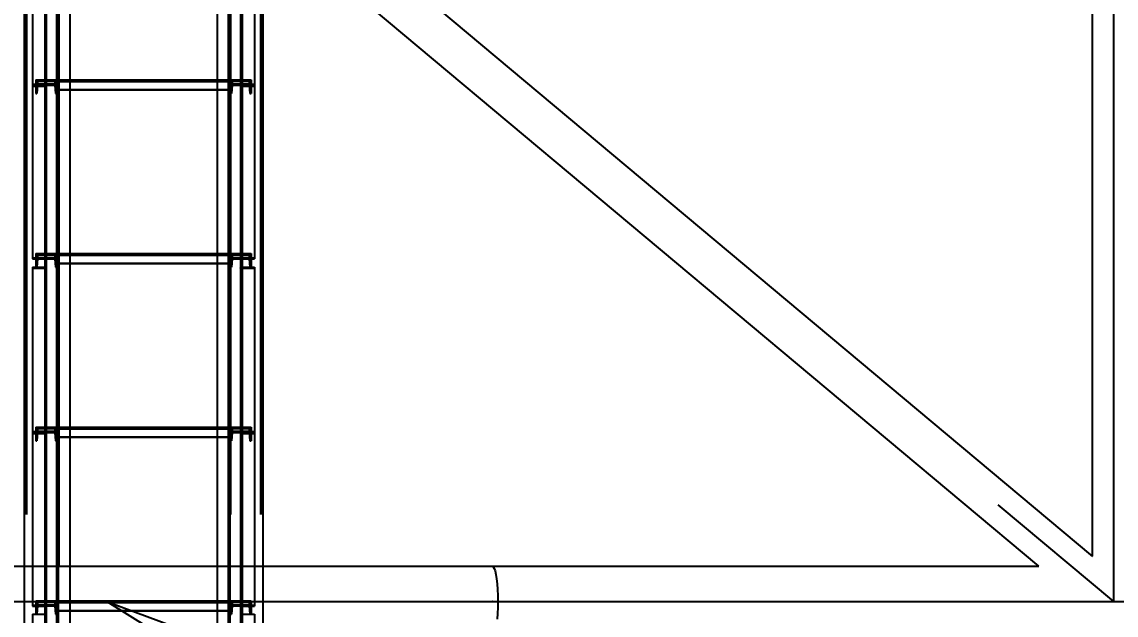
# Model space of a CAD drawing. Header units: millimetres. Extents: x 150209.93 to 150215.05, y 136675.65 to 136679.93.
# Drawn here: x 150213.8375 to 150213.9635, y 136677.4832 to 136677.5516 of the extents above; entities that cross this region are included whole.
import ezdxf

# ---------------------------------------------------------------- set-up
doc = ezdxf.new("R2010")
doc.units = ezdxf.units.MM
doc.header["$LTSCALE"] = 0.25
for name, pattern in [('CENTER', [50.8, 31.75, -6.35, 6.35, -6.35]), ('XKITLINE00', [0]), ('XKITLINE02', [4, 2, -2]), ('XKITLINE03', [6, 3, -1, 1, -1])]:
    doc.linetypes.add(name, pattern=pattern)
doc.styles.add('ROMANS', font='romans.shx')
doc.dimstyles.new('MD300', dxfattribs={"dimtxt": 2.5, "dimasz": 2.5, "dimexe": 1, "dimexo": 1, "dimgap": 0.5, "dimtad": 1, "dimdec": 1, "dimlfac": 50, "dimrnd": 0.5, "dimdsep": 46, "dimtxsty": 'ROMANS', "dimcen": 1, "dimclrd": 146, "dimclre": 146, "dimclrt": 30, "dimadec": 1, "dimazin": 2, "dimtfac": 1, "dimtdec": 1, "dimtmove": 0, "dimatfit": 1, "dimfxl": 1, "dimtolj": 1, "dimtzin": 0, "dimlwd": -1, "dimlwe": -1, "dimarcsym": 0})

# ---------------------------------------------------------------- blocks, each defined once
blk = doc.blocks.new('çatıı')
at = {"color": 1, "linetype": 'XKITLINE03'}
for p, q in [((24559, 9172.74), (24559, 10826.21)), ((24670.99, 9172.74), (24670.99, 10826.21)), ((24565, 10820.27), (24565, 9180.27)), ((24665, 9180.27), (24665, 10820.27)), ((24559, 9567.64), (24559, 9662.27)), ((24670.98, 9662.27), (24670.98, 9567.64)), ((24559, 9468.12), (24559, 9567.64)), ((24565, 9568.36), (24565, 9570.63)), ((24664.97, 9570.39), (24565, 9570.39)), ((24664.97, 9570.63), (24664.97, 9568.36)), ((24670.98, 9567.64), (24670.98, 9468.12)), ((24565, 9468.38), (24565, 9470.65)), ((24664.97, 9470.41), (24565, 9470.41)), ((24664.97, 9470.65), (24664.97, 9468.38)), ((24559, 9367.68), (24559, 9462.31)), ((24670.98, 9462.31), (24670.98, 9367.68)), ((24565, 9368.4), (24565, 9370.67)), ((24664.97, 9370.67), (24664.97, 9368.4)), ((24559, 9268.16), (24559, 9367.68)), ((24664.97, 9370.43), (24565, 9370.43)), ((24670.98, 9367.68), (24670.98, 9268.16)), ((24565, 9268.42), (24565, 9270.69)), ((24664.97, 9270.45), (24565, 9270.45)), ((24664.97, 9270.69), (24664.97, 9268.42))]:
    blk.add_line(p, q, dxfattribs=at)
at = {"color": 116, "linetype": 'XKITLINE02', "true_color": 0x136734}
for p, q in [((24547.15, 10820.27), (24547.15, 9176.54)), ((24547.68, 10820.27), (24547.68, 9176.28)), ((24564.91, 10820.27), (24564.92, 9176.28)), ((24565.45, 10820.27), (24565.45, 9176.54)), ((24566.3, 10820.27), (24566.3, 9240.34)), ((24572.5, 10819.89), (24572.5, 9180.26)), ((24664.15, 10820.25), (24664.15, 9179.9)), ((24664.54, 10820.27), (24664.54, 9176.54)), ((24665, 10820.27), (24665, 9179.87)), ((24665.07, 10820.27), (24665.07, 9176.28)), ((24682.31, 10820.27), (24682.31, 9176.28)), ((24682.84, 10820.27), (24682.84, 9176.54)), ((24683.69, 10820.27), (24683.69, 9201.84)), ((24657.5, 10782.48), (24657.5, 9180.26)), ((24565, 10749.1), (24565, 9179.87)), ((24565.85, 10749.1), (24565.85, 9179.9)), ((24558.2, 9668.2), (24558.2, 9568.23)), ((24559, 9668.2), (24559, 9568.36)), ((24670.98, 9668.2), (24670.98, 9567.64)), ((24671.78, 9668.2), (24671.78, 9568.23)), ((24551, 9662.86), (24551, 9567.64)), ((24678.98, 9662.86), (24678.98, 9567.64)), ((24558.2, 9573.57), (24559, 9573.57)), ((24558.2, 9573.57), (24558.2, 9568.23)), ((24559, 9573.57), (24559, 9567.64)), ((24670.98, 9573.57), (24671.78, 9573.57)), ((24551, 9568.23), (24558.2, 9568.23)), ((24551, 9568.23), (24551, 9567.64)), ((24551, 9567.64), (24551, 9467.55)), ((24551, 9567.64), (24559, 9567.64)), ((24551, 9567.64), (24559, 9567.64)), ((24551, 9567.07), (24558.2, 9567.07)), ((24553, 9570.63), (24553, 9568.36)), ((24553, 9570.63), (24553, 9565.13)), ((24553, 9570.63), (24565, 9570.63)), ((24553, 9568.36), (24553, 9562.86)), ((24553, 9568.36), (24565, 9568.36)), ((24554.06, 9569.93), (24553.68, 9565.13)), ((24554.06, 9567.66), (24553.68, 9562.86)), ((24554.06, 9569.93), (24554.06, 9567.66)), ((24554.06, 9569.93), (24563.93, 9569.93)), ((24554.06, 9567.66), (24563.93, 9567.66)), ((24558.2, 9567.07), (24558.2, 9462.43)), ((24559, 9567.64), (24559, 9462.43)), ((24563.93, 9569.93), (24563.93, 9567.66)), ((24563.93, 9569.93), (24564.32, 9565.13)), ((24563.93, 9567.66), (24564.32, 9562.86)), ((24565, 9570.63), (24565, 9568.36)), ((24565, 9570.63), (24565, 9565.13)), ((24565, 9570.63), (24572.5, 9570.63)), ((24565, 9570.63), (24565, 9564.89)), ((24565, 9570.39), (24572.5, 9570.39)), ((24565, 9569.91), (24664.97, 9569.91)), ((24565, 9569.71), (24664.97, 9569.71)), ((24565, 9568.36), (24565, 9562.86)), ((24657.5, 9570.63), (24664.97, 9570.63)), ((24657.5, 9570.39), (24664.97, 9570.39)), ((24664.97, 9570.63), (24664.97, 9564.89)), ((24664.97, 9570.63), (24664.97, 9565.13)), ((24664.97, 9570.63), (24676.98, 9570.63)), ((24664.97, 9570.63), (24664.97, 9568.36)), ((24664.97, 9568.36), (24664.97, 9562.86)), ((24664.97, 9568.36), (24676.98, 9568.36)), ((24666.04, 9569.93), (24665.66, 9565.13)), ((24666.04, 9567.66), (24665.66, 9562.86)), ((24666.04, 9569.93), (24675.91, 9569.93)), ((24666.04, 9569.93), (24666.04, 9567.66)), ((24666.04, 9567.66), (24675.91, 9567.66)), ((24670.98, 9567.64), (24670.98, 9561.94)), ((24670.98, 9567.64), (24678.98, 9567.64)), ((24670.98, 9567.64), (24670.98, 9462.43)), ((24670.98, 9567.64), (24678.98, 9567.64)), ((24671.78, 9568.23), (24678.98, 9568.23)), ((24671.78, 9567.07), (24671.78, 9561.94)), ((24671.78, 9567.07), (24678.98, 9567.07)), ((24671.78, 9567.07), (24671.78, 9462.43)), ((24675.91, 9569.93), (24676.3, 9565.13)), ((24675.91, 9569.93), (24675.91, 9567.66)), ((24675.91, 9567.66), (24676.3, 9562.86)), ((24676.98, 9570.63), (24676.98, 9565.13)), ((24676.98, 9570.63), (24676.98, 9568.36)), ((24676.98, 9568.36), (24676.98, 9562.86)), ((24678.98, 9567.64), (24678.98, 9567.07)), ((24678.98, 9567.64), (24678.98, 9467.55)), ((24553, 9565.13), (24553, 9562.86)), ((24553, 9565.13), (24553.68, 9565.13)), ((24553, 9562.86), (24553.68, 9562.86)), ((24553.68, 9565.13), (24553.68, 9562.86)), ((24558.2, 9561.94), (24559, 9561.94)), ((24564.32, 9565.13), (24564.32, 9562.86)), ((24564.32, 9565.13), (24565, 9565.13)), ((24564.32, 9562.86), (24565, 9562.86)), ((24565, 9565.13), (24565, 9562.86)), ((24565, 9565.13), (24664.97, 9565.13)), ((24565, 9565.12), (24664.97, 9565.12)), ((24565, 9564.9), (24664.97, 9564.9)), ((24565, 9564.89), (24572.5, 9564.89)), ((24657.5, 9564.89), (24664.97, 9564.89)), ((24664.97, 9565.13), (24665.66, 9565.13)), ((24664.97, 9565.13), (24664.97, 9562.86)), ((24664.97, 9562.86), (24665.66, 9562.86)), ((24665.66, 9565.13), (24665.66, 9562.86)), ((24670.98, 9561.94), (24671.78, 9561.94)), ((24676.3, 9565.13), (24676.98, 9565.13)), ((24676.3, 9565.13), (24676.3, 9562.86)), ((24676.3, 9562.86), (24676.98, 9562.86)), ((24676.98, 9565.13), (24676.98, 9562.86)), ((24551, 9468.12), (24551, 9467.55)), ((24551, 9468.12), (24559, 9468.12)), ((24551, 9467.55), (24558.2, 9467.55)), ((24553, 9470.65), (24553, 9468.38)), ((24553, 9470.65), (24553, 9465.15)), ((24553, 9470.65), (24565, 9470.65)), ((24553, 9468.38), (24553, 9462.88)), ((24553, 9468.38), (24565, 9468.38)), ((24553, 9465.15), (24553, 9462.88)), ((24553, 9465.15), (24553.68, 9465.15)), ((24554.06, 9469.95), (24553.68, 9465.15)), ((24554.06, 9467.68), (24553.68, 9462.88)), ((24553.68, 9465.15), (24553.68, 9462.88)), ((24554.06, 9469.95), (24554.06, 9467.68)), ((24554.06, 9469.95), (24563.93, 9469.95)), ((24554.06, 9467.68), (24563.93, 9467.68)), ((24558.2, 9468.25), (24558.2, 9368.27)), ((24558.2, 9468.25), (24559, 9468.25)), ((24558.2, 9467.55), (24558.2, 9462.43)), ((24559, 9468.25), (24559, 9368.4)), ((24559, 9468.12), (24559, 9462.43)), ((24563.93, 9469.95), (24563.93, 9467.68)), ((24563.93, 9469.95), (24564.32, 9465.15)), ((24563.93, 9467.68), (24564.32, 9462.88)), ((24564.32, 9465.15), (24564.32, 9462.88)), ((24564.32, 9465.15), (24565, 9465.15)), ((24565, 9470.65), (24565, 9468.38)), ((24565, 9470.65), (24565, 9465.15)), ((24565, 9470.65), (24572.5, 9470.65)), ((24565, 9470.65), (24565, 9464.91)), ((24565, 9470.41), (24572.5, 9470.41)), ((24565, 9469.93), (24664.97, 9469.93)), ((24565, 9469.73), (24664.97, 9469.73)), ((24565, 9468.38), (24565, 9462.88)), ((24565, 9465.15), (24565, 9462.88)), ((24565, 9465.15), (24664.97, 9465.15)), ((24565, 9465.14), (24664.97, 9465.14)), ((24657.5, 9470.65), (24664.97, 9470.65)), ((24657.5, 9470.41), (24664.97, 9470.41)), ((24664.97, 9470.65), (24664.97, 9464.91)), ((24664.97, 9470.65), (24664.97, 9465.15)), ((24664.97, 9470.65), (24676.98, 9470.65)), ((24664.97, 9470.65), (24664.97, 9468.38)), ((24664.97, 9468.38), (24664.97, 9462.88)), ((24664.97, 9468.38), (24676.98, 9468.38)), ((24664.97, 9465.15), (24665.66, 9465.15)), ((24664.97, 9465.15), (24664.97, 9462.88)), ((24666.04, 9469.95), (24665.66, 9465.15)), ((24666.04, 9467.68), (24665.66, 9462.88)), ((24665.66, 9465.15), (24665.66, 9462.88)), ((24666.04, 9469.95), (24675.91, 9469.95)), ((24666.04, 9469.95), (24666.04, 9467.68)), ((24666.04, 9467.68), (24675.91, 9467.68)), ((24670.98, 9468.25), (24670.98, 9462.31)), ((24670.98, 9468.25), (24671.78, 9468.25)), ((24670.98, 9468.25), (24670.98, 9367.68)), ((24670.98, 9468.12), (24678.98, 9468.12)), ((24671.78, 9468.25), (24671.78, 9462.9)), ((24671.78, 9468.25), (24671.78, 9368.27)), ((24671.78, 9467.55), (24678.98, 9467.55)), ((24675.91, 9469.95), (24676.3, 9465.15)), ((24675.91, 9469.95), (24675.91, 9467.68)), ((24675.91, 9467.68), (24676.3, 9462.88)), ((24676.3, 9465.15), (24676.98, 9465.15)), ((24676.3, 9465.15), (24676.3, 9462.88)), ((24676.98, 9470.65), (24676.98, 9465.15)), ((24676.98, 9470.65), (24676.98, 9468.38)), ((24676.98, 9468.38), (24676.98, 9462.88)), ((24676.98, 9465.15), (24676.98, 9462.88)), ((24551, 9462.9), (24551, 9367.68)), ((24551, 9462.9), (24558.2, 9462.9)), ((24551, 9462.31), (24559, 9462.31)), ((24553, 9462.88), (24553.68, 9462.88)), ((24558.2, 9462.43), (24559, 9462.43)), ((24564.32, 9462.88), (24565, 9462.88)), ((24565, 9464.92), (24664.97, 9464.92)), ((24565, 9464.91), (24572.5, 9464.91)), ((24657.5, 9464.91), (24664.97, 9464.91)), ((24664.97, 9462.88), (24665.66, 9462.88)), ((24670.98, 9462.43), (24671.78, 9462.43)), ((24670.98, 9462.31), (24678.98, 9462.31)), ((24671.78, 9462.9), (24678.98, 9462.9)), ((24676.3, 9462.88), (24676.98, 9462.88)), ((24678.98, 9462.9), (24678.98, 9462.31)), ((24678.98, 9462.9), (24678.98, 9367.68)), ((24553, 9370.67), (24553, 9368.4)), ((24553, 9370.67), (24553, 9365.17)), ((24553, 9370.67), (24565, 9370.67)), ((24558.2, 9373.61), (24559, 9373.61)), ((24558.2, 9373.61), (24558.2, 9368.27)), ((24559, 9373.61), (24559, 9367.68)), ((24565, 9370.67), (24565, 9368.4)), ((24565, 9370.67), (24565, 9365.17)), ((24565, 9370.67), (24572.5, 9370.67)), ((24565, 9370.67), (24565, 9364.93)), ((24657.5, 9370.67), (24664.97, 9370.67)), ((24664.97, 9370.67), (24664.97, 9365.17)), ((24664.97, 9370.67), (24676.98, 9370.67)), ((24664.97, 9370.67), (24664.97, 9368.4)), ((24664.97, 9370.67), (24664.97, 9364.93)), ((24670.98, 9373.61), (24671.78, 9373.61)), ((24676.98, 9370.67), (24676.98, 9365.17)), ((24676.98, 9370.67), (24676.98, 9368.4)), ((24551, 9368.27), (24558.2, 9368.27)), ((24551, 9368.27), (24551, 9367.68)), ((24551, 9367.68), (24559, 9367.68)), ((24551, 9367.68), (24551, 9267.59)), ((24551, 9367.68), (24559, 9367.68)), ((24551, 9367.11), (24551, 9267.59)), ((24551, 9367.11), (24558.2, 9367.11)), ((24553, 9368.4), (24553, 9362.9)), ((24553, 9368.4), (24565, 9368.4)), ((24553, 9365.17), (24553, 9362.9)), ((24553, 9365.17), (24553.68, 9365.17)), ((24554.06, 9369.97), (24553.68, 9365.17)), ((24554.06, 9367.7), (24553.68, 9362.9)), ((24553.68, 9365.17), (24553.68, 9362.9)), ((24554.06, 9369.97), (24554.06, 9367.7)), ((24554.06, 9369.97), (24563.93, 9369.97)), ((24554.06, 9367.7), (24563.93, 9367.7)), ((24558.2, 9367.11), (24558.2, 9262.47)), ((24559, 9367.68), (24559, 9262.47)), ((24563.93, 9369.97), (24563.93, 9367.7)), ((24563.93, 9369.97), (24564.32, 9365.17)), ((24563.93, 9367.7), (24564.32, 9362.9)), ((24564.32, 9365.17), (24564.32, 9362.9)), ((24564.32, 9365.17), (24565, 9365.17)), ((24565, 9370.43), (24572.5, 9370.43)), ((24565, 9369.95), (24664.97, 9369.95)), ((24565, 9369.75), (24664.97, 9369.75)), ((24565, 9368.4), (24565, 9362.9)), ((24565, 9365.17), (24565, 9362.9)), ((24565, 9365.17), (24664.97, 9365.17)), ((24565, 9365.16), (24664.97, 9365.16)), ((24565, 9364.94), (24664.97, 9364.94)), ((24565, 9364.93), (24572.5, 9364.93)), ((24657.5, 9370.43), (24664.97, 9370.43)), ((24657.5, 9364.93), (24664.97, 9364.93)), ((24664.97, 9368.4), (24664.97, 9362.9)), ((24664.97, 9368.4), (24676.98, 9368.4)), ((24664.97, 9365.17), (24665.66, 9365.17)), ((24664.97, 9365.17), (24664.97, 9362.9)), ((24666.04, 9369.97), (24665.66, 9365.17)), ((24666.04, 9367.7), (24665.66, 9362.9)), ((24665.66, 9365.17), (24665.66, 9362.9)), ((24666.04, 9369.97), (24675.91, 9369.97)), ((24666.04, 9369.97), (24666.04, 9367.7)), ((24666.04, 9367.7), (24675.91, 9367.7)), ((24670.98, 9367.68), (24678.98, 9367.68)), ((24670.98, 9367.68), (24670.98, 9361.99)), ((24670.98, 9367.68), (24678.98, 9367.68)), ((24670.98, 9367.68), (24670.98, 9262.47)), ((24671.78, 9368.27), (24678.98, 9368.27)), ((24671.78, 9367.11), (24671.78, 9361.99)), ((24671.78, 9367.11), (24678.98, 9367.11)), ((24671.78, 9367.11), (24671.78, 9262.47)), ((24675.91, 9369.97), (24676.3, 9365.17)), ((24675.91, 9369.97), (24675.91, 9367.7)), ((24675.91, 9367.7), (24676.3, 9362.9)), ((24676.3, 9365.17), (24676.98, 9365.17)), ((24676.3, 9365.17), (24676.3, 9362.9)), ((24676.98, 9368.4), (24676.98, 9362.9)), ((24676.98, 9365.17), (24676.98, 9362.9)), ((24678.98, 9367.68), (24678.98, 9367.11)), ((24678.98, 9367.68), (24678.98, 9267.59)), ((24553, 9362.9), (24553.68, 9362.9)), ((24558.2, 9361.99), (24559, 9361.99)), ((24564.32, 9362.9), (24565, 9362.9)), ((24664.97, 9362.9), (24665.66, 9362.9)), ((24670.98, 9361.99), (24671.78, 9361.99)), ((24676.3, 9362.9), (24676.98, 9362.9)), ((24546.3, 9290.57), (24546.3, 9227.97)), ((24572.5, 9290.57), (24572.5, 9244.17)), ((24657.5, 9290.57), (24657.5, 9218.07)), ((24663.69, 9290.57), (24663.69, 9214.23)), ((24683.69, 9290.57), (24683.69, 9249.97)), ((24553, 9270.69), (24553, 9268.42)), ((24553, 9270.69), (24553, 9265.19)), ((24553, 9270.69), (24565, 9270.69)), ((24554.06, 9269.99), (24553.68, 9265.19)), ((24554.06, 9269.99), (24554.06, 9267.72)), ((24554.06, 9269.99), (24563.93, 9269.99)), ((24563.93, 9269.99), (24563.93, 9267.72)), ((24563.93, 9269.99), (24564.32, 9265.19)), ((24565, 9270.69), (24565, 9268.42)), ((24565, 9270.69), (24565, 9265.19)), ((24565, 9270.69), (24664.97, 9270.69)), ((24565, 9270.69), (24565, 9264.95)), ((24565, 9270.45), (24664.97, 9270.45)), ((24565, 9269.97), (24664.97, 9269.97)), ((24565, 9269.77), (24664.97, 9269.77)), ((24664.97, 9270.69), (24664.97, 9264.95)), ((24664.97, 9270.69), (24664.97, 9265.19)), ((24664.97, 9270.69), (24676.98, 9270.69)), ((24664.97, 9270.69), (24664.97, 9268.42)), ((24666.04, 9269.99), (24665.66, 9265.19)), ((24666.04, 9269.99), (24675.91, 9269.99)), ((24666.04, 9269.99), (24666.04, 9267.72)), ((24675.91, 9269.99), (24676.3, 9265.19)), ((24675.91, 9269.99), (24675.91, 9267.72)), ((24676.98, 9270.69), (24676.98, 9265.19)), ((24676.98, 9270.69), (24676.98, 9268.42)), ((24551, 9268.16), (24559, 9268.16)), ((24551, 9267.59), (24558.2, 9267.59)), ((24553, 9268.42), (24553, 9262.92)), ((24553, 9268.42), (24565, 9268.42)), ((24553, 9265.19), (24553, 9262.92)), ((24553, 9265.19), (24553.68, 9265.19)), ((24554.06, 9267.72), (24553.68, 9262.92)), ((24553.68, 9265.19), (24553.68, 9262.92)), ((24554.06, 9267.72), (24563.93, 9267.72)), ((24558.2, 9268.29), (24558.2, 9168.31)), ((24558.2, 9268.29), (24559, 9268.29)), ((24558.2, 9267.59), (24558.2, 9262.47)), ((24559, 9268.29), (24559, 9167.72)), ((24563.93, 9267.72), (24564.32, 9262.92)), ((24564.32, 9265.19), (24564.32, 9262.92)), ((24564.32, 9265.19), (24565, 9265.19)), ((24565, 9268.42), (24565, 9262.92)), ((24565, 9265.19), (24565, 9262.92)), ((24565, 9265.19), (24664.97, 9265.19)), ((24565, 9265.18), (24664.97, 9265.18)), ((24565, 9264.96), (24664.97, 9264.96)), ((24565, 9264.95), (24664.97, 9264.95)), ((24664.97, 9268.42), (24664.97, 9262.92)), ((24664.97, 9268.42), (24676.98, 9268.42)), ((24664.97, 9265.19), (24665.66, 9265.19)), ((24664.97, 9265.19), (24664.97, 9262.92)), ((24666.04, 9267.72), (24665.66, 9262.92)), ((24665.66, 9265.19), (24665.66, 9262.92)), ((24666.04, 9267.72), (24675.91, 9267.72)), ((24670.98, 9268.29), (24670.98, 9260.12)), ((24670.98, 9268.29), (24671.78, 9268.29)), ((24670.98, 9268.16), (24678.98, 9268.16)), ((24671.78, 9268.29), (24671.78, 9260.12)), ((24671.78, 9267.59), (24678.98, 9267.59)), ((24675.91, 9267.72), (24676.3, 9262.92)), ((24676.3, 9265.19), (24676.98, 9265.19)), ((24676.3, 9265.19), (24676.3, 9262.92)), ((24676.98, 9268.42), (24676.98, 9262.92)), ((24676.98, 9265.19), (24676.98, 9262.92)), ((24551, 9262.95), (24551, 9167.72)), ((24551, 9262.95), (24551, 9168.31)), ((24551, 9262.95), (24558.2, 9262.95)), ((24553, 9262.92), (24553.68, 9262.92)), ((24558.2, 9262.47), (24559, 9262.47)), ((24564.32, 9262.92), (24565, 9262.92)), ((24664.97, 9262.92), (24665.66, 9262.92)), ((24670.98, 9263.33), (24670.98, 9167.72)), ((24670.98, 9262.47), (24671.78, 9262.47)), ((24671.78, 9263.33), (24671.78, 9168.31)), ((24671.78, 9262.95), (24678.98, 9262.95)), ((24676.3, 9262.92), (24676.98, 9262.92)), ((24678.98, 9262.95), (24678.98, 9176.28))]:
    blk.add_line(p, q, dxfattribs=at)
at = {"color": 8, "linetype": 'CENTER'}
for p, q in [((25173.61, 10730.27), (25173.61, 9270.27)), ((24340.44, 9967.92), (25173.61, 9270.27)), ((23430, 9270.27), (24815.89, 9270.27)), ((24593.95, 9270.27), (24816.45, 9187.77)), ((24593.95, 9270.27), (24884.52, 9090.27)), ((24815.89, 9270.27), (26261.34, 9270.27))]:
    blk.add_line(p, q, dxfattribs=at)
at = {"color": 8, "linetype": 'XKITLINE00'}
for p, q in [((25161.43, 10704.25), (25161.43, 9296.31)), ((24348.11, 9977.34), (25161.59, 9296.17)), ((24332.78, 9958.5), (25130.45, 9290.57)), ((23581.54, 9290.57), (24815.89, 9290.57)), ((24815.89, 9290.57), (24816.43, 9290.27)), ((24815.89, 9290.57), (25130.67, 9290.57)), ((24815.89, 9290.57), (24816.43, 9290.27)), ((24816.43, 9290.27), (24816.96, 9289.35)), ((24816.43, 9290.27), (24816.97, 9289.35)), ((24816.96, 9289.35), (24817.46, 9287.86)), ((24816.97, 9289.35), (24817.46, 9287.86)), ((24817.46, 9287.86), (24817.91, 9285.83)), ((24817.91, 9285.83), (24818.3, 9283.32)), ((24818.3, 9283.32), (24818.62, 9280.42)), ((24818.62, 9280.42), (24818.85, 9277.22)), ((24818.85, 9277.22), (24818.99, 9273.8)), ((24818.99, 9273.8), (24819.04, 9270.27)), ((24819.04, 9270.27), (24818.99, 9266.75)), ((24818.99, 9266.75), (24818.85, 9263.33)), ((24818.85, 9263.33), (24818.62, 9260.12))]:
    blk.add_line(p, q, dxfattribs=at)
at = {"color": 7, "linetype": 'XKITLINE00'}
for p, q in [((24546.3, 9779.71), (24546.3, 9290.57)), ((24566.3, 9762.96), (24566.3, 9290.57)), ((24572.5, 9757.77), (24572.5, 9290.57)), ((24657.5, 9686.6), (24657.5, 9290.57)), ((24663.69, 9681.41), (24663.69, 9290.57)), ((24683.69, 9664.67), (24683.69, 9290.57)), ((24572.5, 9570.63), (24657.5, 9570.63)), ((24572.5, 9570.39), (24657.5, 9570.39)), ((24572.5, 9564.89), (24657.5, 9564.89)), ((24572.5, 9470.65), (24657.5, 9470.65)), ((24572.5, 9470.41), (24657.5, 9470.41)), ((24572.5, 9464.91), (24657.5, 9464.91)), ((24572.5, 9370.67), (24657.5, 9370.67)), ((24572.5, 9370.43), (24657.5, 9370.43)), ((24572.5, 9364.93), (24657.5, 9364.93))]:
    blk.add_line(p, q, dxfattribs=at)
at = {"color": 1, "linetype": 'XKITLINE00'}
for centre in [(24559, 9567.64), (24559, 9567.64), (24565, 9570.63), (24565, 9570.39), (24565, 9568.36), (24664.97, 9570.63), (24664.97, 9570.39), (24664.97, 9568.36), (24670.98, 9567.64), (24670.98, 9567.64), (24559, 9468.12), (24565, 9470.65), (24565, 9470.41), (24565, 9468.38), (24664.97, 9470.41), (24664.97, 9470.65), (24664.97, 9468.38), (24670.98, 9468.12), (24559, 9462.31), (24670.98, 9462.31), (24565, 9370.67), (24664.97, 9370.67), (24559, 9367.68), (24559, 9367.68), (24565, 9370.43), (24565, 9368.4), (24664.97, 9370.43), (24664.97, 9368.4), (24670.98, 9367.68), (24670.98, 9367.68), (24565, 9270.69), (24565, 9270.45), (24664.97, 9270.45), (24664.97, 9270.69), (24559, 9268.16), (24565, 9268.42), (24664.97, 9268.42), (24670.98, 9268.16)]:
    blk.add_circle(centre, 0.05, dxfattribs=at)
at = {"color": 8, "linetype": 'XKITLINE00'}
for centre in [(24593.95, 9270.27), (24593.95, 9270.27), (24815.89, 9270.27), (24815.89, 9270.27), (25173.61, 9270.27), (25173.61, 9270.27)]:
    blk.add_circle(centre, 0.05, dxfattribs=at)
blk = doc.blocks.new('*D8')
at = {"color": 146, "transparency": 16777216}
for p, q in [((150214.91743, 136678.24692), (150215.05387, 136678.24692)), ((150214.05387, 136678.21692), (150214.05387, 136677.37684)), ((150214.91743, 136677.34684), (150215.05387, 136677.34684))]:
    blk.add_line(p, q, dxfattribs=at)
for points in [[(150214.04887, 136678.21692), (150214.05887, 136678.21692), (150214.05387, 136678.24692)], [(150214.04887, 136677.37684), (150214.05887, 136677.37684), (150214.05387, 136677.34684)]]:
    blk.add_solid(points, dxfattribs=at)
at = {"layer": 'DEFPOINTS', "color": 0, "transparency": 16777216}
for p in [(150213.91743, 136678.24692), (150213.91743, 136677.34684), (150214.05387, 136677.34684)]:
    blk.add_point(p, dxfattribs=at)
at = {"color": 30, "transparency": 16777216, "insert": (150214.02887, 136677.79688), "char_height": 0.03, "attachment_point": 5, "rotation": 90, "style": 'ROMANS'}
blk.add_mtext('\\A1;45', dxfattribs=at)

msp = doc.modelspace()

# ---------------------------------------------------------------- block references
at = {"xscale": 0.0002000170049888334, "yscale": 0.0002000170049888334, "zscale": 0.0002000170049888334}
msp.add_blockref('çatıı', (150208.92807, 136675.63059), dxfattribs=at)

# ---------------------------------------------------------------- dimensions: what is measured, and where the dimension line sits
dim = msp.add_aligned_dim(p1=(150213.91743, 136678.24692), p2=(150213.91743, 136677.34684), distance=0.13644, dimstyle='MD300', override={"dimtxt": 0.03, "dimasz": 0.03, "dimgap": 0.01})
dim.commit()
dim.dimension.update_dxf_attribs({"geometry": '*D8', "text_midpoint": (150214.02887, 136677.79688)})

doc.saveas('drawing.dxf')
